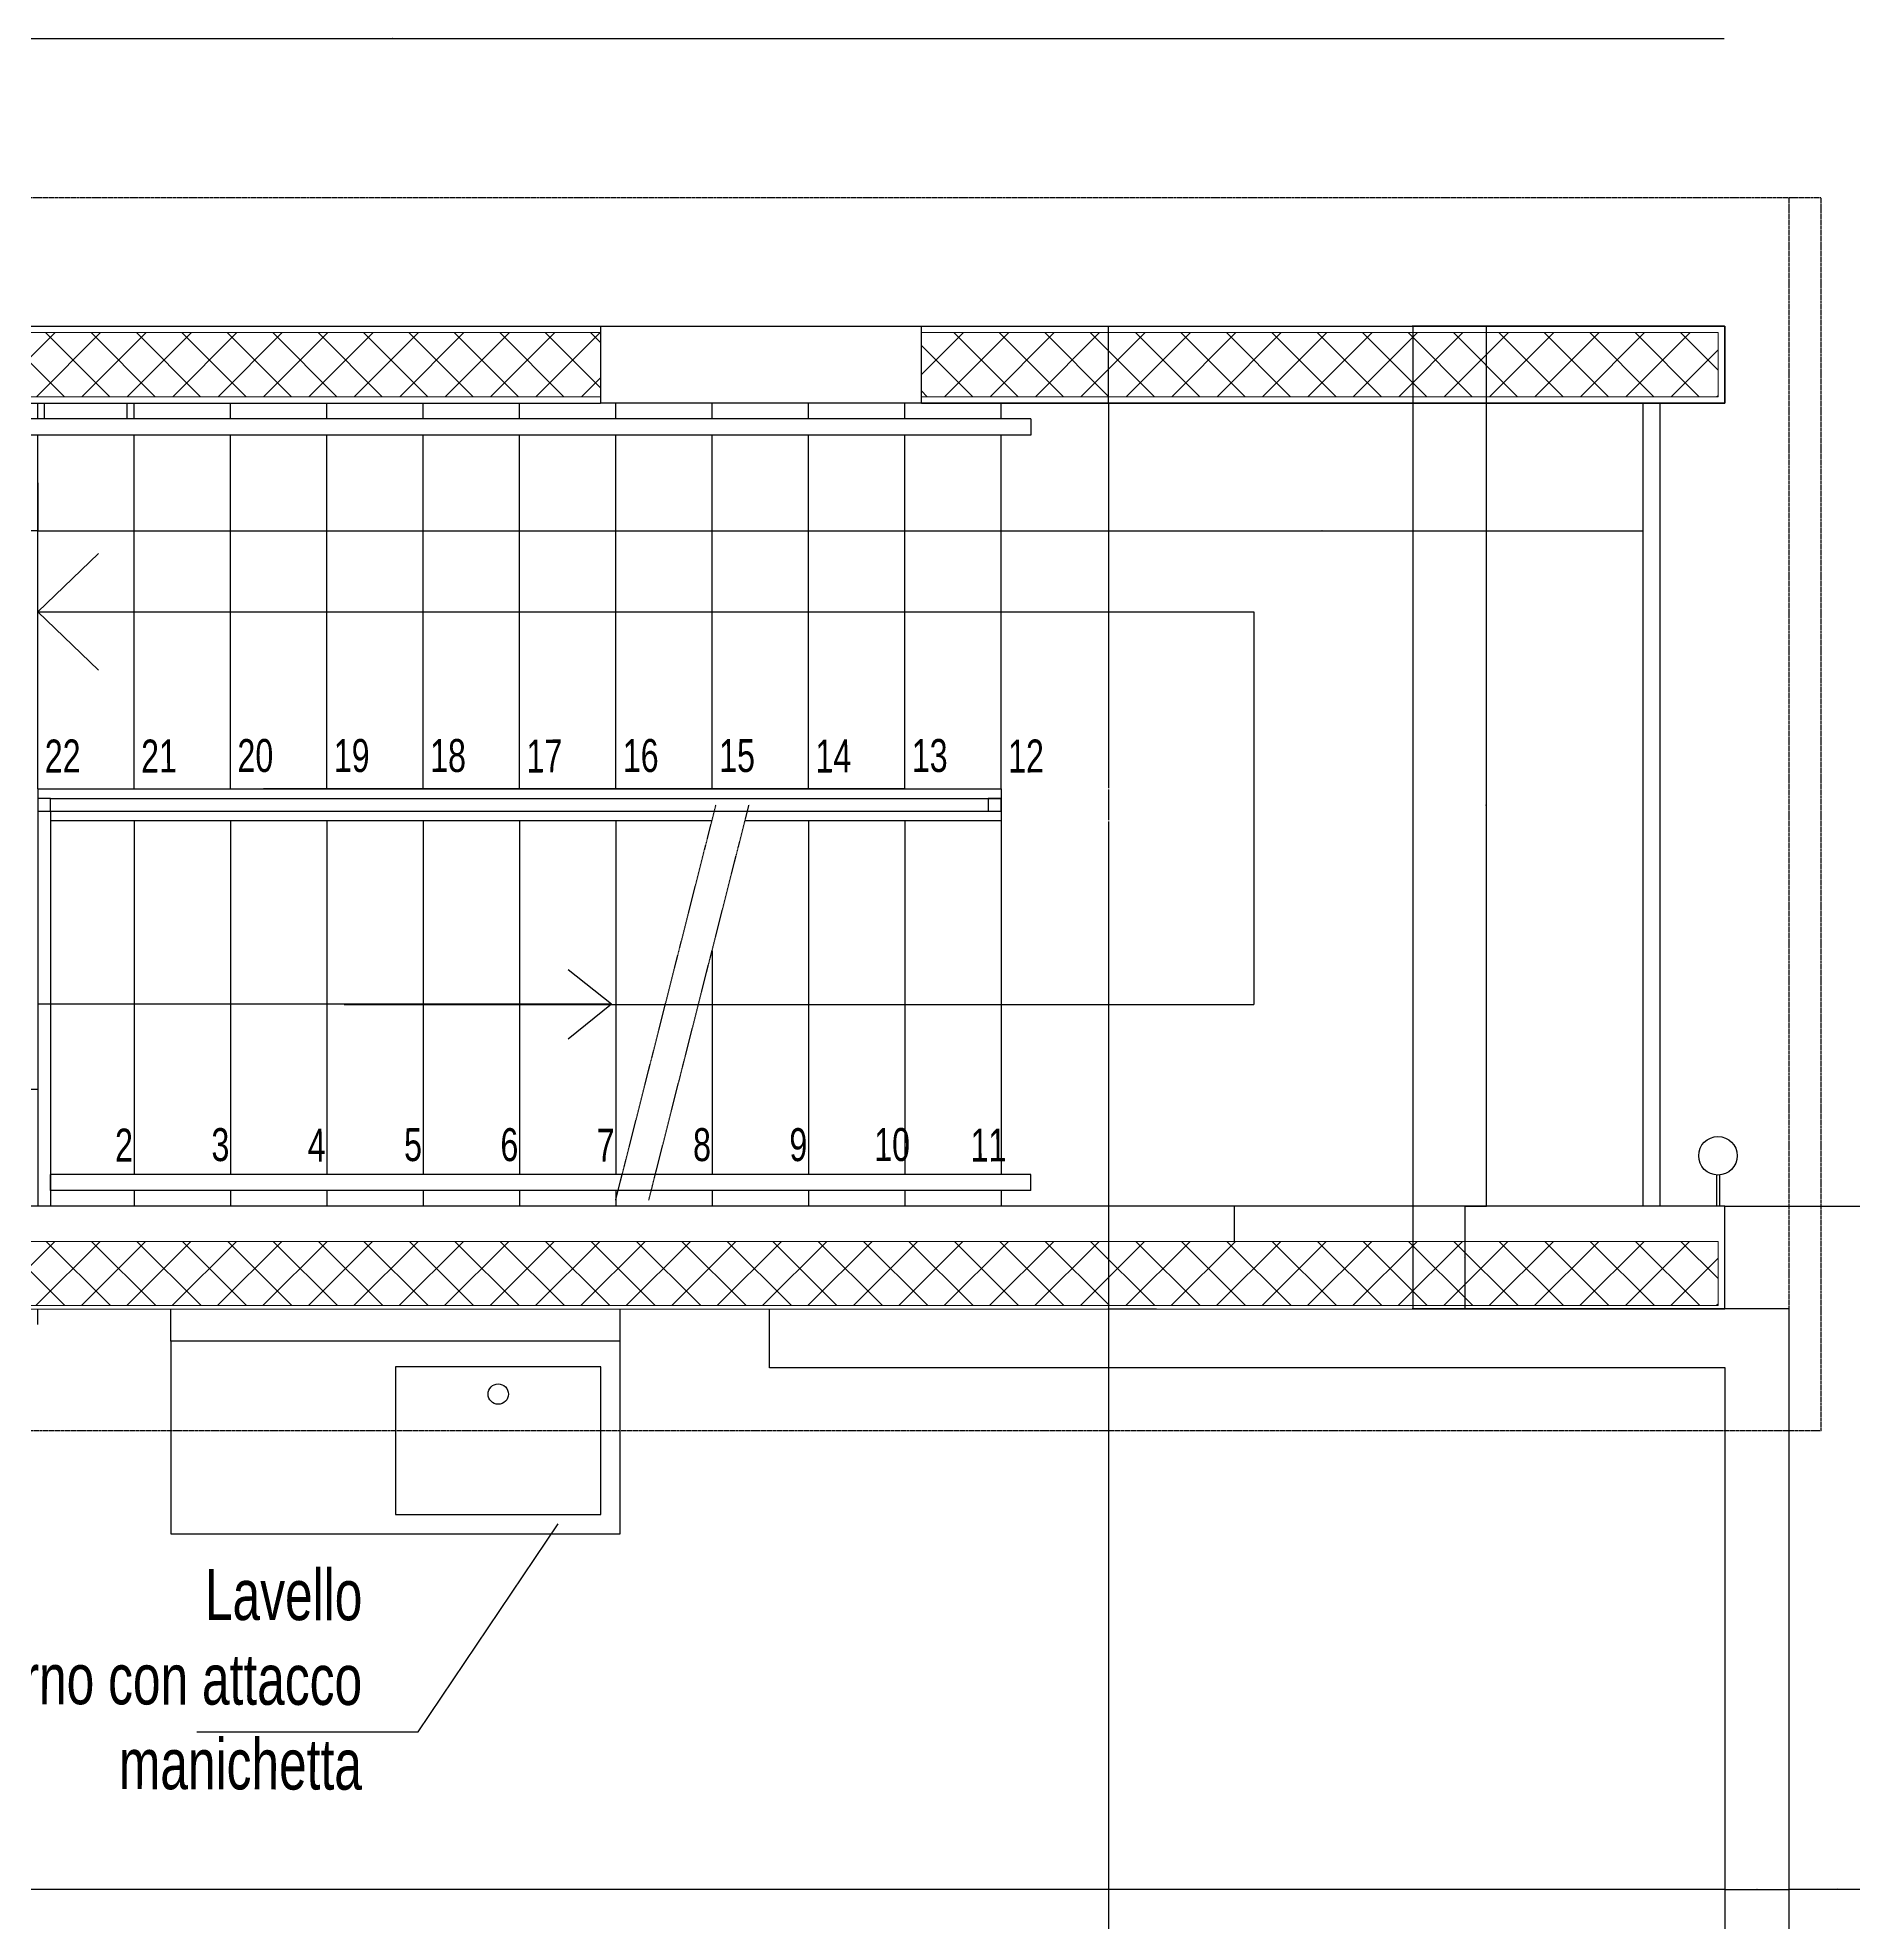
# Model space of a CAD drawing. Header units: millimetres. Extents: x -3782782348 to 131293, y -36553 to 57271.
# Drawn here: x 128006 to 128572, y -24722 to -24135 of the extents above; entities that cross this region are included whole.
import ezdxf

# ---------------------------------------------------------------- set-up
doc = ezdxf.new("R2010")
doc.units = ezdxf.units.MM
doc.header["$LTSCALE"] = 0.01
for name, pattern in [('CONTINOUS', [0]), ('DASHDOT', [25.4, 12.7, -6.35, 0, -6.35]), ('HIDDEN', [0.375, 0.25, -0.125])]:
    doc.linetypes.add(name, pattern=pattern)
doc.layers.get('Defpoints').update_dxf_attribs({"color": 253})
for name, color, linetype, lineweight in [('EPC RETINI PIANO TERRENO DEFINITIVO', 4, 'Continuous', 0), ('EPC TERRENO DEFINITIVO PILASTRI', 2, 'Continuous', 0), ('X_SCALE', 1, 'Continuous', 25)]:
    doc.layers.add(name, color=color, linetype=linetype, lineweight=lineweight)
for name, color, linetype in [('X_Arredi', 6, 'Continuous'), ('X_cavedi', 1, 'Continuous'), ('X_Esterno', 8, 'Continuous'), ('X_MURI', 8, 'Continuous'), ('X_Proiezini', 1, 'Continuous'), ('X_quote 1', 253, 'Continuous'), ('X_TESTI', 253, 'Continuous')]:
    doc.layers.add(name, color=color, linetype=linetype)
doc.styles.add('QUOTE', font='simplex.shx', dxfattribs={"width": 0.7})
doc.styles.get("Standard").update_dxf_attribs({"font": 'arial.ttf'})
doc.dimstyles.get("Standard").update_dxf_attribs({"dimscale": 0, "dimtxt": 0.18, "dimasz": 0.18, "dimexe": 0.18, "dimexo": 0.0625, "dimgap": 0.09, "dimtad": 1, "dimdec": 0, "dimzin": 0, "dimdsep": 46, "dimtxsty": 'Standard', "dimcen": 0.09, "dimclrd": 256, "dimclre": 256, "dimclrt": 5, "dimadec": 0, "dimazin": 0, "dimtfac": 1, "dimtdec": 0, "dimtix": 1, "dimtofl": 0, "dimtmove": 2, "dimatfit": 3, "dimfxl": 1, "dimtolj": 1, "dimtzin": 0, "dimarcsym": 0})

# ---------------------------------------------------------------- blocks, each defined once
blk = doc.blocks.new('*D257')
at = {"layer": 'Defpoints', "color": 0, "transparency": 16777216}
for p in [(128531.73, -24531.05, 0), (128551.81, -24531.05, 0), (128551.81, -24711.85, 0)]:
    blk.add_point(p, dxfattribs=at)
at = {"layer": 'X_quote 1', "lineweight": -2, "transparency": 16777216}
blk.add_line((128531.91, -24711.85, 0), (128551.63, -24711.85, 0), dxfattribs=at)
at = {"layer": 'X_quote 1', "transparency": 16777216}
for points in [[(128531.91, -24711.82, 0), (128531.91, -24711.88, 0), (128531.73, -24711.85, 0)], [(128551.63, -24711.82, 0), (128551.63, -24711.88, 0), (128551.81, -24711.85, 0)]]:
    blk.add_solid(points, dxfattribs=at)
at = {"layer": 'X_quote 1', "color": 5, "transparency": 16777216, "insert": (128541.77, -24711.67, 0), "char_height": 0.18, "attachment_point": 5}
blk.add_mtext('\\A1;20', dxfattribs=at)
blk = doc.blocks.new('*D258')
at = {"layer": 'Defpoints', "color": 0, "transparency": 16777216}
for p in [(128551.81, -24531.05, 0), (128581.81, -24702.4, 0), (128581.81, -24711.72, 0)]:
    blk.add_point(p, dxfattribs=at)
at = {"layer": 'X_quote 1', "lineweight": -2, "transparency": 16777216}
blk.add_line((128551.99, -24711.72, 0), (128581.63, -24711.72, 0), dxfattribs=at)
at = {"layer": 'X_quote 1', "transparency": 16777216}
for points in [[(128551.99, -24711.69, 0), (128551.99, -24711.75, 0), (128551.81, -24711.72, 0)], [(128581.63, -24711.69, 0), (128581.63, -24711.75, 0), (128581.81, -24711.72, 0)]]:
    blk.add_solid(points, dxfattribs=at)
at = {"layer": 'X_quote 1', "color": 5, "transparency": 16777216, "insert": (128566.81, -24711.54, 0), "char_height": 0.18, "attachment_point": 5}
blk.add_mtext('\\A1;30', dxfattribs=at)
blk = doc.blocks.new('*D263')
at = {"layer": 'Defpoints', "color": 0, "transparency": 16777216}
for p in [(128531.73, -24135.51, 0), (127701.88, -24225.04, 0), (128531.73, -24225.04, 0)]:
    blk.add_point(p, dxfattribs=at)
at = {"layer": 'X_quote 1', "lineweight": -2, "transparency": 16777216}
blk.add_line((127702.06, -24135.51, 0), (128531.55, -24135.51, 0), dxfattribs=at)
at = {"layer": 'X_quote 1', "transparency": 16777216}
for points in [[(127702.06, -24135.48, 0), (127702.06, -24135.54, 0), (127701.88, -24135.51, 0)], [(128531.55, -24135.48, 0), (128531.55, -24135.54, 0), (128531.73, -24135.51, 0)]]:
    blk.add_solid(points, dxfattribs=at)
at = {"layer": 'X_quote 1', "color": 5, "transparency": 16777216, "insert": (128116.8, -24135.33, 0), "char_height": 0.18, "attachment_point": 5}
blk.add_mtext('\\A1;830', dxfattribs=at)
blk = doc.blocks.new('*D264')
at = {"layer": 'Defpoints', "color": 0, "transparency": 16777216}
for p in [(128531.73, -24225.04, 0), (128531.77, -24531.04, 0), (128626.21, -24531.04, 0)]:
    blk.add_point(p, dxfattribs=at)
at = {"layer": 'X_quote 1', "lineweight": -2, "transparency": 16777216}
blk.add_line((128626.21, -24225.22, 0), (128626.21, -24530.86, 0), dxfattribs=at)
at = {"layer": 'X_quote 1', "transparency": 16777216}
for points in [[(128626.18, -24225.22, 0), (128626.24, -24225.22, 0), (128626.21, -24225.04, 0)], [(128626.18, -24530.86, 0), (128626.24, -24530.86, 0), (128626.21, -24531.04, 0)]]:
    blk.add_solid(points, dxfattribs=at)
at = {"layer": 'X_quote 1', "color": 5, "transparency": 16777216, "insert": (128626.02, -24378.04, 0), "char_height": 0.18, "attachment_point": 5, "rotation": 90}
blk.add_mtext('\\A1;306', dxfattribs=at)
blk = doc.blocks.new('*D172')
at = {"layer": 'Defpoints', "color": 0, "transparency": 16777216}
for p in [(128354.76, -24499.07, 0), (128339.76, -24531.1, 0), (128354.77, -24531.1, 0)]:
    blk.add_point(p, dxfattribs=at)
at = {"layer": 'X_quote 1', "lineweight": -2, "transparency": 16777216}
blk.add_line((128339.76, -24499.25, 0), (128339.76, -24530.92, 0), dxfattribs=at)
at = {"layer": 'X_quote 1', "transparency": 16777216}
for points in [[(128339.73, -24499.25, 0), (128339.79, -24499.25, 0), (128339.76, -24499.07, 0)], [(128339.73, -24530.92, 0), (128339.79, -24530.92, 0), (128339.76, -24531.1, 0)]]:
    blk.add_solid(points, dxfattribs=at)
at = {"layer": 'X_quote 1', "color": 5, "transparency": 16777216, "insert": (128339.58, -24515.08, 0), "char_height": 0.18, "attachment_point": 5, "rotation": 90}
blk.add_mtext('\\A1;32', dxfattribs=at)
blk = doc.blocks.new('*D173')
at = {"layer": 'Defpoints', "color": 0, "transparency": 16777216}
for p in [(128383.23, -24499.04, 0), (128378.92, -24510.03), (128389.12, -24510.03, 0)]:
    blk.add_point(p, dxfattribs=at)
at = {"layer": 'X_quote 1', "lineweight": -2, "transparency": 16777216}
blk.add_line((128378.92, -24499.22), (128378.92, -24509.85), dxfattribs=at)
at = {"layer": 'X_quote 1', "transparency": 16777216}
for points in [[(128378.89, -24499.22), (128378.95, -24499.22), (128378.92, -24499.04)], [(128378.89, -24509.85), (128378.95, -24509.85), (128378.92, -24510.03)]]:
    blk.add_solid(points, dxfattribs=at)
at = {"layer": 'X_quote 1', "color": 5, "transparency": 16777216, "insert": (128378.74, -24504.54), "char_height": 0.18, "attachment_point": 5, "rotation": 90}
blk.add_mtext('\\A1;11', dxfattribs=at)
blk = doc.blocks.new('*D157')
at = {"layer": 'Defpoints', "color": 0, "transparency": 16777216}
for p in [(128006.33, -24288.8, 0), (128306.33, -24288.8, 0), (128306.33, -24288.8, 0)]:
    blk.add_point(p, dxfattribs=at)
at = {"layer": 'X_quote 1', "lineweight": -2, "transparency": 16777216}
blk.add_line((128006.51, -24288.8, 0), (128306.15, -24288.8, 0), dxfattribs=at)
at = {"layer": 'X_quote 1', "transparency": 16777216}
for points in [[(128006.51, -24288.77, 0), (128006.51, -24288.83, 0), (128006.33, -24288.8, 0)], [(128306.15, -24288.77, 0), (128306.15, -24288.83, 0), (128306.33, -24288.8, 0)]]:
    blk.add_solid(points, dxfattribs=at)
at = {"layer": 'X_quote 1', "color": 5, "transparency": 16777216, "insert": (128156.33, -24288.62, 0), "char_height": 0.18, "attachment_point": 5}
blk.add_mtext('\\A1;300', dxfattribs=at)
blk = doc.blocks.new('*D298')
at = {"layer": 'Defpoints', "color": 0, "transparency": 16777216}
for p in [(128306.33, -24249.04, 0), (128306.33, -24369.07, 0), (128339.76, -24369.07, 0)]:
    blk.add_point(p, dxfattribs=at)
at = {"layer": 'X_quote 1', "lineweight": -2, "transparency": 16777216}
blk.add_line((128339.76, -24249.22, 0), (128339.76, -24368.89, 0), dxfattribs=at)
at = {"layer": 'X_quote 1', "transparency": 16777216}
for points in [[(128339.73, -24249.22, 0), (128339.79, -24249.22, 0), (128339.76, -24249.04, 0)], [(128339.73, -24368.89, 0), (128339.79, -24368.89, 0), (128339.76, -24369.07, 0)]]:
    blk.add_solid(points, dxfattribs=at)
at = {"layer": 'X_quote 1', "color": 5, "transparency": 16777216, "insert": (128339.58, -24309.05, 0), "char_height": 0.18, "attachment_point": 5, "rotation": 90}
blk.add_mtext('\\A1;120', dxfattribs=at)
blk = doc.blocks.new('*D299')
at = {"layer": 'Defpoints', "color": 0, "transparency": 16777216}
for p in [(128306.33, -24369.07, 0), (128306.32, -24379.07, 0), (128339.76, -24379.07, 0)]:
    blk.add_point(p, dxfattribs=at)
at = {"layer": 'X_quote 1', "lineweight": -2, "transparency": 16777216}
blk.add_line((128339.76, -24369.25, 0), (128339.76, -24378.89, 0), dxfattribs=at)
at = {"layer": 'X_quote 1', "transparency": 16777216}
for points in [[(128339.73, -24369.25, 0), (128339.79, -24369.25, 0), (128339.76, -24369.07, 0)], [(128339.73, -24378.89, 0), (128339.79, -24378.89, 0), (128339.76, -24379.07, 0)]]:
    blk.add_solid(points, dxfattribs=at)
at = {"layer": 'X_quote 1', "color": 5, "transparency": 16777216, "insert": (128339.58, -24374.07, 0), "char_height": 0.18, "attachment_point": 5, "rotation": 90}
blk.add_mtext('\\A1;10', dxfattribs=at)
blk = doc.blocks.new('*D300')
at = {"layer": 'Defpoints', "color": 0, "transparency": 16777216}
for p in [(128306.32, -24379.07, 0), (128306.33, -24499.07, 0), (128339.76, -24499.07, 0)]:
    blk.add_point(p, dxfattribs=at)
at = {"layer": 'X_quote 1', "lineweight": -2, "transparency": 16777216}
blk.add_line((128339.76, -24379.25, 0), (128339.76, -24498.89, 0), dxfattribs=at)
at = {"layer": 'X_quote 1', "transparency": 16777216}
for points in [[(128339.73, -24379.25, 0), (128339.79, -24379.25, 0), (128339.76, -24379.07, 0)], [(128339.73, -24498.89, 0), (128339.79, -24498.89, 0), (128339.76, -24499.07, 0)]]:
    blk.add_solid(points, dxfattribs=at)
at = {"layer": 'X_quote 1', "color": 5, "transparency": 16777216, "insert": (128339.58, -24439.07, 0), "char_height": 0.18, "attachment_point": 5, "rotation": 90}
blk.add_mtext('\\A1;120', dxfattribs=at)
blk = doc.blocks.new('*D301')
at = {"layer": 'Defpoints', "color": 0, "transparency": 16777216}
for p in [(128306.33, -24273.8, 0), (128506.33, -24273.8, 0), (128506.33, -24288.8)]:
    blk.add_point(p, dxfattribs=at)
at = {"layer": 'X_quote 1', "lineweight": -2, "transparency": 16777216}
blk.add_line((128306.51, -24288.8), (128506.15, -24288.8), dxfattribs=at)
at = {"layer": 'X_quote 1', "transparency": 16777216}
for points in [[(128306.51, -24288.77), (128306.51, -24288.83), (128306.33, -24288.8)], [(128506.15, -24288.77), (128506.15, -24288.83), (128506.33, -24288.8)]]:
    blk.add_solid(points, dxfattribs=at)
at = {"layer": 'X_quote 1', "color": 5, "transparency": 16777216, "insert": (128406.33, -24288.62), "char_height": 0.18, "attachment_point": 5}
blk.add_mtext('\\A1;200', dxfattribs=at)
blk = doc.blocks.new('*D158')
at = {"layer": 'Defpoints', "color": 0, "transparency": 16777216}
for p in [(127806.5, -24273.2, 0), (128006.33, -24273.8, 0), (127806.5, -24462.73)]:
    blk.add_point(p, dxfattribs=at)
at = {"layer": 'X_quote 1', "lineweight": -2, "transparency": 16777216}
blk.add_line((128006.15, -24462.73), (127806.68, -24462.73), dxfattribs=at)
at = {"layer": 'X_quote 1', "transparency": 16777216}
for points in [[(127806.68, -24462.7), (127806.68, -24462.76), (127806.5, -24462.73)], [(128006.15, -24462.7), (128006.15, -24462.76), (128006.33, -24462.73)]]:
    blk.add_solid(points, dxfattribs=at)
at = {"layer": 'X_quote 1', "color": 5, "transparency": 16777216, "insert": (127906.41, -24462.55), "char_height": 0.18, "attachment_point": 5}
blk.add_mtext('\\A1;200', dxfattribs=at)
blk = doc.blocks.new('*D304')
at = {"layer": 'Defpoints', "color": 0, "transparency": 16777216}
for p in [(128339.76, -24225.04), (128354.76, -24225.04, 0), (128354.76, -24249.04, 0)]:
    blk.add_point(p, dxfattribs=at)
at = {"layer": 'X_quote 1', "lineweight": -2, "transparency": 16777216}
blk.add_line((128339.76, -24248.86), (128339.76, -24225.22), dxfattribs=at)
at = {"layer": 'X_quote 1', "transparency": 16777216}
for points in [[(128339.73, -24225.22), (128339.79, -24225.22), (128339.76, -24225.04)], [(128339.73, -24248.86), (128339.79, -24248.86), (128339.76, -24249.04)]]:
    blk.add_solid(points, dxfattribs=at)
at = {"layer": 'X_quote 1', "color": 5, "transparency": 16777216, "insert": (128339.58, -24237.04), "char_height": 0.18, "attachment_point": 5, "rotation": 90}
blk.add_mtext('\\A1;24', dxfattribs=at)
blk = doc.blocks.new('*D305')
at = {"layer": 'Defpoints', "color": 0, "transparency": 16777216}
for p in [(127907.84, -24531.13, 0), (128531.73, -24531.05, 0), (127907.84, -24711.85)]:
    blk.add_point(p, dxfattribs=at)
at = {"layer": 'X_quote 1', "lineweight": -2, "transparency": 16777216}
blk.add_line((128531.55, -24711.85), (127908.02, -24711.85), dxfattribs=at)
at = {"layer": 'X_quote 1', "transparency": 16777216}
for points in [[(127908.02, -24711.82), (127908.02, -24711.88), (127907.84, -24711.85)], [(128531.55, -24711.82), (128531.55, -24711.88), (128531.73, -24711.85)]]:
    blk.add_solid(points, dxfattribs=at)
at = {"layer": 'X_quote 1', "color": 5, "transparency": 16777216, "insert": (128219.78, -24711.67), "char_height": 0.18, "attachment_point": 5}
blk.add_mtext('\\A1;624', dxfattribs=at)
blk = doc.blocks.new('*D288')
at = {"layer": 'Defpoints', "color": 0, "transparency": 16777216}
for p in [(127720.63, -24273.8), (128006.33, -24273.8, 0), (127720.63, -24288.8)]:
    blk.add_point(p, dxfattribs=at)
at = {"layer": 'X_quote 1', "lineweight": -2, "transparency": 16777216}
for p, q in [((127720.63, -24273.86), (127720.63, -24288.98)), ((128006.33, -24273.86), (128006.33, -24288.98)), ((128006.15, -24288.8), (127720.81, -24288.8))]:
    blk.add_line(p, q, dxfattribs=at)
at = {"layer": 'X_quote 1', "transparency": 16777216}
for points in [[(127720.81, -24288.77), (127720.81, -24288.83), (127720.63, -24288.8)], [(128006.15, -24288.77), (128006.15, -24288.83), (128006.33, -24288.8)]]:
    blk.add_solid(points, dxfattribs=at)
at = {"layer": 'X_quote 1', "color": 5, "transparency": 16777216, "insert": (127863.48, -24288.62), "char_height": 0.18, "attachment_point": 5}
blk.add_mtext('\\A1;286', dxfattribs=at)
blk = doc.blocks.new('*D289')
at = {"layer": 'Defpoints', "color": 0, "transparency": 16777216}
for p in [(128531.73, -24225.04, 0), (128457.36, -24249.04), (128531.73, -24249.04, 0)]:
    blk.add_point(p, dxfattribs=at)
at = {"layer": 'X_quote 1', "lineweight": -2, "transparency": 16777216}
for p, q in [((128531.67, -24225.04), (128457.18, -24225.04)), ((128457.36, -24225.22), (128457.36, -24248.86)), ((128531.67, -24249.04), (128457.18, -24249.04))]:
    blk.add_line(p, q, dxfattribs=at)
at = {"layer": 'X_quote 1', "transparency": 16777216}
for points in [[(128457.33, -24225.22), (128457.39, -24225.22), (128457.36, -24225.04)], [(128457.33, -24248.86), (128457.39, -24248.86), (128457.36, -24249.04)]]:
    blk.add_solid(points, dxfattribs=at)
at = {"layer": 'X_quote 1', "color": 5, "transparency": 16777216, "insert": (128457.18, -24237.04), "char_height": 0.18, "attachment_point": 5, "rotation": 90}
blk.add_mtext('\\A1;24', dxfattribs=at)
blk = doc.blocks.new('*D290')
at = {"layer": 'Defpoints', "color": 0, "transparency": 16777216}
for p in [(128531.73, -24249.04, 0), (128450.78, -24499.05, 0), (128457.36, -24499.05)]:
    blk.add_point(p, dxfattribs=at)
at = {"layer": 'X_quote 1', "lineweight": -2, "transparency": 16777216}
for p, q in [((128531.67, -24249.04), (128457.18, -24249.04)), ((128457.36, -24249.22), (128457.36, -24498.87)), ((128450.84, -24499.05), (128457.54, -24499.05))]:
    blk.add_line(p, q, dxfattribs=at)
at = {"layer": 'X_quote 1', "transparency": 16777216}
for points in [[(128457.33, -24249.22), (128457.39, -24249.22), (128457.36, -24249.04)], [(128457.33, -24498.87), (128457.39, -24498.87), (128457.36, -24499.05)]]:
    blk.add_solid(points, dxfattribs=at)
at = {"layer": 'X_quote 1', "color": 5, "transparency": 16777216, "insert": (128457.18, -24374.04), "char_height": 0.18, "attachment_point": 5, "rotation": 90}
blk.add_mtext('\\A1;250', dxfattribs=at)
blk = doc.blocks.new('*D373')
at = {"layer": 'Defpoints', "color": 0, "transparency": 16777216}
for p in [(128450.78, -24499.05, 0), (128450.74, -24531.05), (128457.4, -24531.05, 0)]:
    blk.add_point(p, dxfattribs=at)
at = {"layer": 'X_quote 1', "lineweight": -2, "transparency": 16777216}
for p, q in [((128450.72, -24499.05), (128450.56, -24499.05)), ((128450.74, -24499.23), (128450.74, -24530.87)), ((128457.34, -24531.05), (128450.56, -24531.05))]:
    blk.add_line(p, q, dxfattribs=at)
at = {"layer": 'X_quote 1', "transparency": 16777216}
for points in [[(128450.71, -24499.23), (128450.77, -24499.23), (128450.74, -24499.05)], [(128450.71, -24530.87), (128450.77, -24530.87), (128450.74, -24531.05)]]:
    blk.add_solid(points, dxfattribs=at)
at = {"layer": 'X_quote 1', "color": 5, "transparency": 16777216, "insert": (128450.56, -24515.05), "char_height": 0.18, "attachment_point": 5, "rotation": 90}
blk.add_mtext('\\A1;32', dxfattribs=at)
blk = doc.blocks.new('*D378')
at = {"layer": 'Defpoints', "color": 0, "transparency": 16777216}
for p in [(128531.73, -24225.04, 0), (128434.58, -24531.04), (128531.77, -24531.04, 0)]:
    blk.add_point(p, dxfattribs=at)
at = {"layer": 'X_quote 1', "lineweight": -2, "transparency": 16777216}
for p, q in [((128531.67, -24225.04), (128434.4, -24225.04)), ((128434.58, -24225.22), (128434.58, -24530.86)), ((128531.71, -24531.04), (128434.4, -24531.04))]:
    blk.add_line(p, q, dxfattribs=at)
at = {"layer": 'X_quote 1', "transparency": 16777216}
for points in [[(128434.55, -24225.22), (128434.61, -24225.22), (128434.58, -24225.04)], [(128434.55, -24530.86), (128434.61, -24530.86), (128434.58, -24531.04)]]:
    blk.add_solid(points, dxfattribs=at)
at = {"layer": 'X_quote 1', "color": 5, "transparency": 16777216, "insert": (128434.39, -24378.04), "char_height": 0.18, "attachment_point": 5, "rotation": 90}
blk.add_mtext('\\A1;306', dxfattribs=at)
blk = doc.blocks.new('*D408')
at = {"layer": 'Defpoints', "color": 0, "transparency": 16777216}
for p in [(128354.76, -24531.1, 0), (128339.76, -29350.08), (128354.76, -29350.08, 0)]:
    blk.add_point(p, dxfattribs=at)
at = {"layer": 'X_quote 1', "lineweight": -2, "transparency": 16777216}
for p, q in [((128354.7, -24531.1), (128339.58, -24531.1)), ((128339.76, -24531.28), (128339.76, -29349.9)), ((128354.7, -29350.08), (128339.58, -29350.08))]:
    blk.add_line(p, q, dxfattribs=at)
at = {"layer": 'X_quote 1', "transparency": 16777216}
for points in [[(128339.73, -24531.28), (128339.79, -24531.28), (128339.76, -24531.1)], [(128339.73, -29349.9), (128339.79, -29349.9), (128339.76, -29350.08)]]:
    blk.add_solid(points, dxfattribs=at)
at = {"layer": 'X_quote 1', "color": 5, "transparency": 16777216, "insert": (128339.58, -26940.59), "char_height": 0.18, "attachment_point": 5, "rotation": 90}
blk.add_mtext('\\A1;4819', dxfattribs=at)

msp = doc.modelspace()

# ---------------------------------------------------------------- hatches: boundary and pattern name
at = {"layer": 'EPC RETINI PIANO TERRENO DEFINITIVO'}
h = msp.add_hatch(dxfattribs=at)
h.set_pattern_fill('_USER', color=256, scale=10, angle=45, style=0, double=1, pattern_type=0)
h.set_pattern_definition([(45, (126193.022, -24575), (-7.071068, 7.071068), []), (135, (126193.022, -24575), (-7.071068, -7.071068), [])])
h.paths.add_polyline_path([(128181.56, -24227.01), (127703.79, -24227.01), (127703.79, -24247.01), (128181.56, -24247.01)])
h.paths.add_polyline_path([(128529.61, -24227.03), (128281.56, -24227.03), (128281.56, -24247.03), (128529.61, -24247.03)])
h.paths.add_polyline_path([(128529.63, -24510.01), (127969.84, -24510.01), (127969.84, -24530.01), (128529.63, -24530.01)])
h.paths.add_polyline_path([(128323.06, -24247.41), (128323.06, -24226.67), (128338.26, -24226.67), (128338.26, -24247.41)], flags=9)
h.paths.add_polyline_path([(128322.85, -24525.32), (128322.85, -24504.85), (128338.26, -24504.85), (128338.26, -24525.32)], flags=9)
h.paths.add_polyline_path([(128362.38, -24514.11), (128362.38, -24494.96), (128377.42, -24494.96), (128377.42, -24514.11)], flags=9)

# ---------------------------------------------------------------- linework, layer by layer
at = {"layer": 'EPC TERRENO DEFINITIVO PILASTRI', "elevation": 0}
for points in [[(127703.79, -24227.01), (128181.56, -24227.01), (128181.56, -24247.01), (127703.79, -24247.01)], [(128281.56, -24227.03), (128529.61, -24227.03), (128529.61, -24247.03), (128281.56, -24247.03)], [(128529.63, -24530.01), (128529.63, -24510.01), (127969.84, -24510.01), (127969.84, -24530.01)]]:
    msp.add_lwpolyline(points, close=True, dxfattribs=at)
at = {"layer": 'EPC TERRENO DEFINITIVO PILASTRI', "linetype": 'CONTINOUS', "elevation": 0}
msp.add_lwpolyline([(127969.84, -24530.01), (128529.63, -24530.01), (128529.63, -24510.01)], dxfattribs=at)
at = {"layer": 'X_Arredi'}
for p, q in [((128047.75, -24541.11, 0), (128047.75, -24531.11, 0)), ((128187.75, -24541.09, 0), (128187.75, -24531.09, 0)), ((128187.75, -24541.09, 0), (128047.75, -24541.11, 0))]:
    msp.add_line(p, q, dxfattribs=at)
at = {"layer": 'X_Arredi', "elevation": 0}
for points in [[(128047.75, -24601.09), (128187.75, -24601.09), (128187.75, -24541.09), (128047.75, -24541.09)], [(128117.75, -24595.09), (128181.75, -24595.09), (128181.75, -24549.09), (128117.75, -24549.09)]]:
    msp.add_lwpolyline(points, close=True, dxfattribs=at)
at = {"layer": 'X_Arredi'}
msp.add_circle((128149.75, -24557.54, 0), 3.17, dxfattribs=at)
at = {"layer": 'X_cavedi'}
for p, q in [((128529.09, -24489.34, 0), (128529.09, -24499.04, 0)), ((128530.09, -24489.34, 0), (128530.09, -24499.04, 0))]:
    msp.add_line(p, q, dxfattribs=at)
msp.add_circle((128529.59, -24483.34, 0), 6, dxfattribs=at)
at = {"layer": 'X_Esterno'}
msp.add_line((128234.2, -24549.36, 0), (128234.2, -24531.08, 0), dxfattribs=at)
at = {"layer": 'X_Esterno', "elevation": 0}
msp.add_lwpolyline([(127742.27, -29330.08), (128531.81, -29330.08), (128531.81, -24549.36), (128234.2, -24549.36)], dxfattribs=at)
at = {"layer": 'X_MURI', "ltscale": 2}
for p, q in [((127756.52, -24225.04, 0), (128181.56, -24225.04, 0)), ((128181.56, -24225.04, 0), (128181.56, -24249.04, 0)), ((128281.56, -24225.04, 0), (128531.73, -24225.04, 0)), ((128531.73, -24249.04, 0), (128531.73, -24225.04, 0)), ((128531.73, -24249.04, 0), (128531.73, -24225.04, 0)), ((127786.5, -24249.04, 0), (128181.56, -24249.04, 0)), ((128281.56, -24249.04, 0), (128531.73, -24249.04, 0))]:
    msp.add_line(p, q, dxfattribs=at)
at = {"layer": 'X_MURI', "ltscale": 2, "elevation": 0}
msp.add_lwpolyline([(128281.56, -24225.04), (128531.73, -24225.04), (128531.73, -24249.04), (128281.56, -24249.04)], close=True, dxfattribs=at)
at = {"layer": 'X_MURI', "ltscale": 30, "elevation": 0}
msp.add_lwpolyline([(127907.84, -24531.13), (128531.73, -24531.04), (128531.73, -24499.04), (127907.84, -24499.04)], dxfattribs=at)
at = {"layer": 'X_Proiezini', "linetype": 'HIDDEN', "ltscale": 100}
for p, q in [((127671.88, -24185, 0), (128561.73, -24185, 0)), ((128551.73, -24569.01, 0), (128551.73, -24185, 0)), ((128561.73, -24569.01, 0), (128561.73, -24185, 0)), ((128561.73, -24569.01, 0), (127671.88, -24569.01, 0))]:
    msp.add_line(p, q, dxfattribs=at)
at = {"layer": 'X_Proiezini', "ltscale": 0.5, "elevation": 0}
for points in [[(128531.73, -24499.05), (128581.81, -24499.04), (128581.81, -29350.08)], [(128551.81, -29351.07), (128551.81, -24531.05), (128531.73, -24531.05)]]:
    msp.add_lwpolyline(points, dxfattribs=at)
at = {"layer": 'X_SCALE', "ltscale": 0.5}
for p, q in [((128181.56, -24225.04, 0), (128281.56, -24225.04, 0)), ((128006.33, -24253.93, 0), (128006.33, -24249.03, 0)), ((128006.33, -24253.93, 0), (128006.33, -24249.04, 0)), ((128006.33, -24253.93, 0), (128006.33, -24249.04, 0)), ((128006.33, -24253.93, 0), (128006.33, -24249.04, 0)), ((128006.33, -24253.93, 0), (128006.33, -24249.04, 0)), ((128006.33, -24253.93, 0), (128006.33, -24249.04, 0)), ((128006.33, -24253.93, 0), (128006.33, -24249.04, 0)), ((128006.33, -24253.93, 0), (128006.33, -24249.05, 0)), ((128006.33, -24253.93, 0), (128006.33, -24249.05, 0)), ((128008.49, -24253.93, 0), (128008.49, -24249.04, 0)), ((128008.49, -24253.93, 0), (128008.49, -24249.04, 0)), ((128034.16, -24253.93, 0), (128034.16, -24249.04, 0)), ((128034.16, -24253.93, 0), (128034.16, -24249.04, 0)), ((128036.33, -24253.93, 0), (128036.33, -24249.04, 0)), ((128036.33, -24253.93, 0), (128036.33, -24249.04, 0)), ((128036.33, -24253.93, 0), (128036.33, -24249.05, 0)), ((128066.33, -24253.93, 0), (128066.33, -24249.04, 0)), ((128066.33, -24253.93, 0), (128066.33, -24249.04, 0)), ((128066.33, -24253.93, 0), (128066.33, -24249.05, 0)), ((128096.33, -24253.93, 0), (128096.33, -24249.04, 0)), ((128126.33, -24253.93, 0), (128126.33, -24249.04, 0)), ((128156.33, -24253.93, 0), (128156.33, -24249.04, 0)), ((128281.56, -24249.04, 0), (128181.56, -24249.04, 0)), ((128186.33, -24253.93, 0), (128186.33, -24249.04, 0)), ((128186.33, -24253.93, 0), (128186.33, -24249.04, 0)), ((128186.33, -24253.93, 0), (128186.33, -24249.05, 0)), ((128216.33, -24253.93, 0), (128216.33, -24249.04, 0)), ((128246.33, -24253.93, 0), (128246.33, -24249.04, 0)), ((128276.33, -24253.93, 0), (128276.33, -24249.04, 0)), ((128306.33, -24253.93, 0), (128306.33, -24249.04, 0)), ((128506.33, -24499.04, 0), (128506.33, -24249.04, 0)), ((128511.5, -24249.04, 0), (128511.5, -24499.04, 0)), ((128315.56, -24253.93, 0), (127995.41, -24253.93, 0)), ((128315.56, -24253.93, 0), (128315.56, -24258.93, 0)), ((128315.56, -24253.93, 0), (128315.56, -24258.93, 0)), ((128315.56, -24253.93, 0), (128315.56, -24258.93, 0)), ((128315.56, -24253.93, 0), (128315.56, -24258.93, 0)), ((128315.56, -24258.93, 0), (127995.41, -24258.93, 0)), ((128006.33, -24369.06, 0), (128006.33, -24258.93, 0)), ((128036.33, -24369.06, 0), (128036.33, -24258.93, 0)), ((128066.33, -24369.06, 0), (128066.33, -24258.93, 0)), ((128096.33, -24369.06, 0), (128096.33, -24258.93, 0)), ((128126.33, -24369.06, 0), (128126.33, -24258.93, 0)), ((128156.33, -24369.06, 0), (128156.33, -24258.93, 0)), ((128186.33, -24369.06, 0), (128186.33, -24258.93, 0)), ((128216.33, -24369.06, 0), (128216.33, -24258.93, 0)), ((128246.33, -24369.06, 0), (128246.33, -24258.93, 0)), ((128276.33, -24369.06, 0), (128276.33, -24258.93, 0)), ((128306.33, -24369.07, 0), (128306.33, -24258.93, 0)), ((128006.33, -24313.99, 0), (128025.25, -24295.82, 0)), ((128006.33, -24313.99, 0), (128385.1, -24314, 0)), ((128006.33, -24313.99, 0), (128025.25, -24332.17, 0)), ((128385.1, -24314, 0), (128385.1, -24436.21, 0)), ((128006.33, -24369.06, 0), (128306.32, -24369.07, 0)), ((128006.33, -24369.06, 0), (128006.33, -24379.06, 0)), ((128156.33, -24369.06, 0), (128076.62, -24369.06, 0)), ((128246.33, -24369.06, 0), (128136.62, -24369.06, 0)), ((128246.33, -24369.06, 0), (128166.62, -24369.06, 0)), ((128276.33, -24369.06, 0), (128196.62, -24369.06, 0)), ((128306.32, -24369.07, 0), (128306.32, -24379.07, 0)), ((128010.33, -24372.06, 0), (128306.32, -24372.06, 0)), ((128006.32, -24379.06, 0), (128006.32, -24499.04, 0)), ((128010.33, -24376.06, 0), (128306.32, -24376.06, 0)), ((128010.33, -24376.06, 0), (128010.33, -24499.04, 0)), ((128216.33, -24379.07, 0), (128010.33, -24379.06, 0)), ((128036.32, -24379.06, 0), (128036.32, -24489.18, 0)), ((128066.32, -24379.06, 0), (128066.32, -24489.18, 0)), ((128096.32, -24379.06, 0), (128096.32, -24489.18, 0)), ((128126.32, -24379.06, 0), (128126.32, -24379.16, 0)), ((128126.32, -24379.06, 0), (128126.32, -24489.18, 0)), ((128156.32, -24379.06, 0), (128156.32, -24489.18, 0)), ((128186.32, -24379.06, 0), (128186.32, -24489.18, 0)), ((128216.32, -24379.07, 0), (128216.32, -24379.07, 0)), ((128306.32, -24379.07, 0), (128226.62, -24379.07, 0)), ((128246.32, -24379.07, 0), (128246.32, -24489.18, 0)), ((128276.32, -24379.07, 0), (128276.32, -24489.18, 0)), ((128306.32, -24379.07, 0), (128306.32, -24489.18, 0)), ((128216.32, -24419.52, 0), (128216.32, -24489.18, 0)), ((128185.01, -24436.21, 0), (128385.1, -24436.21, 0)), ((128098.78, -24489.18, 0), (128010.33, -24489.18, 0)), ((128010.33, -24494.18, 0), (128010.33, -24489.18, 0)), ((128098.78, -24489.18, 0), (128014.55, -24489.18, 0)), ((128315.56, -24489.18, 0), (128098.78, -24489.18, 0)), ((128315.56, -24494.18, 0), (128315.56, -24489.18, 0)), ((128097.55, -24494.18, 0), (128010.33, -24494.18, 0)), ((128036.32, -24494.18, 0), (128036.32, -24499.04, 0)), ((128036.33, -24494.18, 0), (128036.33, -24499.08, 0)), ((128036.33, -24494.18, 0), (128036.33, -24499.07, 0)), ((128036.33, -24494.18, 0), (128036.33, -24499.07, 0)), ((128066.32, -24494.18, 0), (128066.32, -24499.04, 0)), ((128066.33, -24494.18, 0), (128066.33, -24499.07, 0)), ((128066.33, -24494.18, 0), (128066.33, -24499.07, 0)), ((128066.33, -24494.18, 0), (128066.33, -24499.07, 0)), ((128096.32, -24494.18, 0), (128096.32, -24499.04, 0)), ((128096.33, -24494.18, 0), (128096.33, -24499.07, 0)), ((128096.33, -24494.18, 0), (128096.33, -24499.07, 0)), ((128096.33, -24494.18, 0), (128096.33, -24499.07, 0)), ((128315.56, -24494.18, 0), (128097.55, -24494.18, 0)), ((128126.32, -24494.18, 0), (128126.32, -24499.04, 0)), ((128126.33, -24494.18, 0), (128126.33, -24499.07, 0)), ((128126.33, -24494.18, 0), (128126.33, -24499.07, 0)), ((128126.33, -24494.18, 0), (128126.33, -24499.07, 0)), ((128156.32, -24494.18, 0), (128156.32, -24499.04, 0)), ((128156.33, -24494.18, 0), (128156.33, -24499.07, 0)), ((128156.33, -24494.18, 0), (128156.33, -24499.07, 0)), ((128186.32, -24494.18, 0), (128186.32, -24497.2, 0)), ((128186.33, -24494.18, 0), (128186.33, -24499.07, 0)), ((128186.33, -24494.18, 0), (128186.33, -24499.06, 0)), ((128186.33, -24494.18, 0), (128186.33, -24499.07, 0)), ((128216.33, -24494.18, 0), (128216.33, -24499.07, 0)), ((128246.32, -24494.18, 0), (128246.32, -24499.04, 0)), ((128246.33, -24494.18, 0), (128246.33, -24499.07, 0)), ((128276.32, -24494.18, 0), (128276.32, -24499.04, 0)), ((128276.33, -24494.18, 0), (128276.33, -24499.07, 0)), ((128306.32, -24494.18, 0), (128306.32, -24499.04, 0)), ((128306.33, -24494.18, 0), (128306.33, -24499.07, 0)), ((128006.33, -24535.93, 0), (128006.33, -24531.03, 0)), ((128006.33, -24535.93, 0), (128006.33, -24531.03, 0)), ((128006.33, -24535.93, 0), (128006.33, -24531.04, 0)), ((128006.33, -24535.93, 0), (128006.33, -24531.04, 0)), ((128006.33, -24535.93, 0), (128006.33, -24531.08, 0))]:
    msp.add_line(p, q, dxfattribs=at)
at = {"layer": 'X_SCALE', "ltscale": 0.5, "elevation": 0}
for points in [[(128006.33, -24376.06), (128010.33, -24376.06), (128010.33, -24372.06), (128006.33, -24372.06)], [(128302.32, -24376.06), (128306.32, -24376.06), (128306.32, -24372.06), (128302.32, -24372.06)]]:
    msp.add_lwpolyline(points, close=True, dxfattribs=at)
at = {"layer": 'X_SCALE', "linetype": 'DASHDOT', "elevation": 0}
for points in [[(128186.32, -24497.2), (128217.56, -24374.04)], [(128196.62, -24497.21), (128227.86, -24374.04)]]:
    msp.add_lwpolyline(points, dxfattribs=at)
at = {"layer": 'X_SCALE', "ltscale": 0.5, "elevation": 0}
for points in [[(128185.05, -24436.17), (128171.51, -24425.43)], [(128185.07, -24436.18), (128006.32, -24436.17)], [(128101.81, -24436.21), (128185.06, -24436.21)], [(128185.05, -24436.17), (128171.51, -24447.07)]]:
    msp.add_lwpolyline(points, dxfattribs=at)
at = {"layer": 'X_TESTI'}
for p, q in [((128124.84, -24662.67), (128168.45, -24597.98, 0)), ((128055.87, -24662.67), (128124.84, -24662.67))]:
    msp.add_line(p, q, dxfattribs=at)

# ---------------------------------------------------------------- texts
at = {"layer": 'X_TESTI', "style": 'QUOTE'}
for s, insert, char_height, width, attachment_point, rotation in [('{\\fArial|b0|i0|c0|p34;\\H10.9x;22}', (128008.56, -24364.03, 0), 0.9412, 112.266, 7, 0.28019), ('{\\fArial|b0|i0|c0|p34;\\H10.9x;21}', (128038.56, -24364.03, 0), 0.9412, 112.266, 7, 0.28019), ('{\\fArial|b0|i0|c0|p34;\\H10.9x;20}', (128068.56, -24364.03, 0), 0.9412, 112.266, 7, 0.28019), ('{\\fArial|b0|i0|c0|p34;\\H10.9x;19}', (128098.56, -24364.03, 0), 0.9412, 112.266, 7, 0.28019), ('{\\fArial|b0|i0|c0|p34;\\H10.9x;18}', (128128.56, -24364.03, 0), 0.9412, 112.266, 7, 0.28019), ('{\\fArial|b0|i0|c0|p34;\\H10.9x;17}', (128158.56, -24364.03, 0), 0.9412, 112.266, 7, 0.28019), ('{\\fArial|b0|i0|c0|p34;\\H10.9x;16}', (128188.56, -24364.03, 0), 0.9412, 112.266, 7, 0.28019), ('{\\fArial|b0|i0|c0|p34;\\H10.9x;15}', (128218.56, -24364.03, 0), 0.9412, 112.266, 7, 0.28019), ('{\\fArial|b0|i0|c0|p34;\\H10.9x;14}', (128248.56, -24364.03, 0), 0.9412, 112.266, 7, 0.28019), ('{\\fArial|b0|i0|c0|p34;\\H10.9x;13}', (128278.56, -24364.03, 0), 0.9412, 112.266, 7, 0.28019), ('{\\fArial|b0|i0|c0|p34;\\H10.9x;12}', (128308.56, -24364.04, 0), 0.9412, 112.266, 7, 0.28019), ('{\\fArial|b0|i0|c0|p34;\\H10.9x;2}', (128030.44, -24485.16, 0), 0.9412, 112.266, 7, 0.28019), ('{\\fArial|b0|i0|c0|p34;\\H10.9x;3}', (128060.45, -24485.16, 0), 0.9412, 112.266, 7, 0.28019), ('{\\fArial|b0|i0|c0|p34;\\H10.9x;4}', (128090.44, -24485.16, 0), 0.9412, 112.266, 7, 0.28019), ('{\\fArial|b0|i0|c0|p34;\\H10.9x;5}', (128120.44, -24485.16, 0), 0.9412, 112.266, 7, 0.28019), ('{\\fArial|b0|i0|c0|p34;\\H10.9x;6}', (128150.45, -24485.16, 0), 0.9412, 112.266, 7, 0.28019), ('{\\fArial|b0|i0|c0|p34;\\H10.9x;7}', (128180.44, -24485.16, 0), 0.9412, 112.266, 7, 0.28019), ('{\\fArial|b0|i0|c0|p34;\\H10.9x;8}', (128210.44, -24485.16, 0), 0.9412, 112.266, 7, 0.28019), ('{\\fArial|b0|i0|c0|p34;\\H10.9x;9}', (128240.44, -24485.16, 0), 0.9412, 112.266, 7, 0.28019), ('{\\fArial|b0|i0|c0|p34;\\H10.9x;10}', (128266.85, -24485.16, 0), 0.9412, 112.266, 7, 0.28019), ('{\\fArial|b0|i0|c0|p34;\\H10.9x;11}', (128296.85, -24485.16, 0), 0.9412, 112.266, 7, 0.28019), ('{\\fArial|b0|i0|c0|p34;\\H10.9x;Lavello\\Pesterno con attacco\\Pmanichetta }', (128107.28, -24680.96, 0), 1.4515, 214.705, 9, 359.85091)]:
    msp.add_mtext(s, dxfattribs=dict(at, insert=insert, char_height=char_height, width=width, attachment_point=attachment_point, rotation=rotation))

# ---------------------------------------------------------------- dimensions: what is measured, and where the dimension line sits
at = {"layer": 'X_quote 1'}
for base, p1, p2, override, picture, middle in [((128531.73, -24135.51, 0), (127701.88, -24225.04, 0), (128531.73, -24225.04, 0), {"dimscale": 1, "dimse1": 1, "dimse2": 1}, '*D263', (128116.8, -24135.33, 0)), ((127720.63, -24288.8), (128006.33, -24273.8, 0), (127720.63, -24273.8), {"dimscale": 1}, '*D288', (127863.48, -24288.62)), ((127806.5, -24462.73), (128006.33, -24273.8, 0), (127806.5, -24273.2, 0), {"dimscale": 1, "dimse1": 1, "dimse2": 1}, '*D158', (127906.41, -24462.55)), ((128506.33, -24288.8), (128306.33, -24273.8, 0), (128506.33, -24273.8, 0), {"dimscale": 1, "dimse1": 1, "dimse2": 1}, '*D301', (128406.33, -24288.62)), ((128306.33, -24288.8, 0), (128006.33, -24288.8, 0), (128306.33, -24288.8, 0), {"dimscale": 1, "dimse1": 1, "dimse2": 1}, '*D157', (128156.33, -24288.62, 0)), ((127907.84, -24711.85), (128531.73, -24531.05, 0), (127907.84, -24531.13, 0), {"dimscale": 1, "dimse1": 1, "dimse2": 1}, '*D305', (128219.78, -24711.67)), ((128551.81, -24711.85, 0), (128531.73, -24531.05, 0), (128551.81, -24531.05, 0), {"dimscale": 1, "dimse1": 1, "dimse2": 1}, '*D257', (128541.77, -24711.67, 0)), ((128581.81, -24711.72, 0), (128551.81, -24531.05, 0), (128581.81, -24702.4, 0), {"dimscale": 1, "dimse1": 1, "dimse2": 1}, '*D258', (128566.81, -24711.54, 0))]:
    dim = msp.add_linear_dim(base=base, p1=p1, p2=p2, dimstyle='Standard', override=override, dxfattribs=at)
    dim.commit()
    dim.dimension.update_dxf_attribs({"geometry": picture, "text_midpoint": middle})
for base, p1, p2, override, picture, middle in [((128339.76, -24225.04), (128354.76, -24249.04, 0), (128354.76, -24225.04, 0), {"dimscale": 1, "dimse1": 1, "dimse2": 1}, '*D304', (128339.58, -24237.04)), ((128434.58, -24531.04), (128531.73, -24225.04, 0), (128531.77, -24531.04, 0), {"dimscale": 1}, '*D378', (128434.39, -24378.04)), ((128457.36, -24249.04), (128531.73, -24225.04, 0), (128531.73, -24249.04, 0), {"dimscale": 1}, '*D289', (128457.18, -24237.04)), ((128626.21, -24531.04, 0), (128531.73, -24225.04, 0), (128531.77, -24531.04, 0), {"dimscale": 1, "dimse1": 1, "dimse2": 1}, '*D264', (128626.02, -24378.04, 0)), ((128339.76, -24369.07, 0), (128306.33, -24249.04, 0), (128306.33, -24369.07, 0), {"dimscale": 1, "dimse1": 1, "dimse2": 1}, '*D298', (128339.58, -24309.05, 0)), ((128457.36, -24499.05), (128531.73, -24249.04, 0), (128450.78, -24499.05, 0), {"dimscale": 1}, '*D290', (128457.18, -24374.04)), ((128339.76, -24379.07, 0), (128306.33, -24369.07, 0), (128306.32, -24379.07, 0), {"dimscale": 1, "dimse1": 1, "dimse2": 1}, '*D299', (128339.58, -24374.07, 0)), ((128339.76, -24499.07, 0), (128306.32, -24379.07, 0), (128306.33, -24499.07, 0), {"dimscale": 1, "dimse1": 1, "dimse2": 1}, '*D300', (128339.58, -24439.07, 0)), ((128378.92, -24510.03), (128383.23, -24499.04, 0), (128389.12, -24510.03, 0), {"dimscale": 1, "dimse1": 1, "dimse2": 1}, '*D173', (128378.74, -24504.54)), ((128450.74, -24531.05), (128450.78, -24499.05, 0), (128457.4, -24531.05, 0), {"dimscale": 1}, '*D373', (128450.56, -24515.05)), ((128339.76, -24531.1, 0), (128354.76, -24499.07, 0), (128354.77, -24531.1, 0), {"dimscale": 1, "dimse1": 1, "dimse2": 1}, '*D172', (128339.58, -24515.08, 0)), ((128339.76, -29350.08), (128354.76, -24531.1, 0), (128354.76, -29350.08, 0), {"dimscale": 1}, '*D408', (128339.58, -26940.59))]:
    dim = msp.add_linear_dim(base=base, p1=p1, p2=p2, angle=90, dimstyle='Standard', override=override, dxfattribs=at)
    dim.commit()
    dim.dimension.update_dxf_attribs({"geometry": picture, "text_midpoint": middle})

doc.saveas('drawing.dxf')
